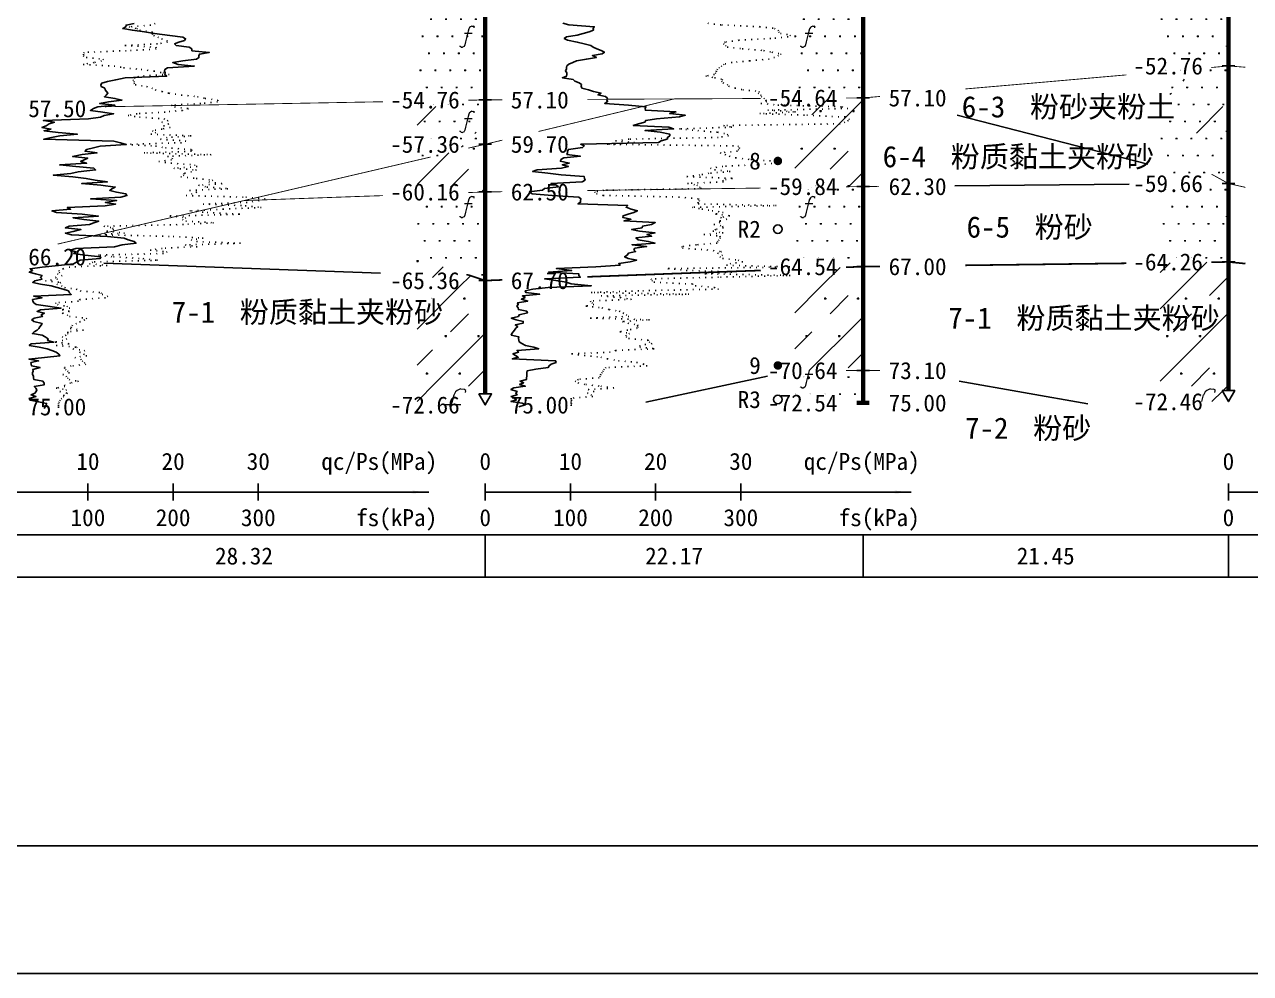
# Model space of a CAD drawing. Extents: x -37 to 3540, y -1485 to 297.
# Drawn here: x 889.5 to 1033.4, y -594 to -482.6 of the extents above; entities that cross this region are included whole.
import ezdxf
from ezdxf.enums import TextEntityAlignment as Align

# ---------------------------------------------------------------- set-up
doc = ezdxf.new("R2010")
doc.units = 0
doc.linetypes.add('DOT', pattern=[6.35, 0, -6.35])
doc.layers.get('0').update_dxf_attribs({"linetype": 'CONTINUOUS'})
for name, color, linetype in [('CURVE', 200, 'CONTINUOUS'), ('FRAME', 7, 'CONTINUOUS'), ('HOLE', 41, 'CONTINUOUS'), ('RULER', 7, 'CONTINUOUS'), ('SAMPLE', 1, 'CONTINUOUS'), ('STRATUM', 241, 'CONTINUOUS')]:
    doc.layers.add(name, color=color, linetype=linetype)
doc.layers.add('HATCH', color=7, linetype='CONTINUOUS', lineweight=13)
doc.styles.add('ST', font='')
doc.styles.get('ST').set_extended_font_data('SimSun')
pattern_1 = [(82.875, (850.5993, -595.206), (0.000369, 10.0001764), [0.0893, -80.5337]), (143.13, (850.7003, -595.2818), (-29.999964, 20.000054), [0.12627, -49.87373]), (172.875, (850.8775, -595.304), (-70.000246, 9.99966), [0.17857, -80.44443]), (206.565, (851.056, -595.2147), (-9.999705, -9.99969), [0.19954, -22.16046]), (243.435, (851.145, -595.0363), (9e-06, -9.9997), [0.19954, -22.16146]), (255.964, (851.2345, -594.679), (-0.0002, -9.9995), [0.36813, -40.86287]), (255.964, (851.5445, -593.439), (-0.0002, -9.9995), [1.27838, -39.95262]), (255.964, (851.613, -593.165), (-0.0002, -9.9995), [0.28235, -40.94865]), (216.87, (851.8032, -592.9108), (-9.999982, -10.000018), [0.12627, -49.87373]), (243.435, (851.702, -592.9865), (9e-06, -9.9997), [0.19954, -22.16146]), (206.565, (851.9817, -592.8215), (-9.999705, -9.99969), [0.19954, -22.16046]), (172.875, (852.1589, -592.8437), (-70.000246, 9.99966), [0.17857, -80.44443]), (143.13, (852.26, -592.9194), (-29.999964, 20.000054), [0.12627, -49.87373]), (82.875, (852.2488, -593.008), (0.000369, 10.0001764), [0.0893, -80.5337]), (0, (851.104, -593.66), (0, 10), [0.89286, -9.10714]), (0, (851.4589, -594), (1, 2), [0, -1.75]), (0, (851.4339, -593.975), (1, 2), [0, -1.75]), (0, (851.4339, -594), (1, 2), [0, -1.75]), (0, (851.4089, -594), (1, 2), [0, -1.75]), (0, (851.4339, -594.025), (1, 2), [0, -1.75])]
pattern_2 = [(45, (851.434, -594), (-2e-06, 15.39996), [4.3383, -17.4406]), (45, (857.622, -587.777), (-2e-06, 15.39996), [4.3861, -17.3928]), (45, (862.582, -582.819), (-2e-06, 15.39996), [3.9899, -17.7889]), (26.565, (851.434, -586.3), (15.4, 15.4), [0.2123, -34.2231]), (36.8699, (852.974, -584.76), (15.4, 15.4), [0.43504, -76.56496]), (315, (859.134, -578.653), (15.39996, 3e-06), [0.0727, -21.7062]), (26.565, (859.134, -594), (15.4, 15.4), [0.3184, -34.117]), (26.565, (860.674, -592.46), (15.4, 15.4), [0.2316, -34.2038]), (90, (861.444, -591.69), (-15.4, -1e-06), [0.0633, -15.3367]), (26.565, (862.214, -590.92), (15.4, 15.4), [0.2002, -68.6707]), (36.8699, (863.754, -589.38), (15.4, 15.4), [0.2435, -76.7565]), (45, (865.294, -587.84), (-5e-07, 15.39996), [0.24, -21.5388]), (315, (866.645, -586.195), (15.39996, 3e-06), [0.0727, -21.7062]), (36.8699, (854.514, -583.22), (15.4, 15.4), [0.2249, -76.7751]), (53.1301, (856.054, -581.68), (30.8, 46.2), [0.29564, -76.70436]), (53.1301, (857.594, -580.14), (30.8, 46.2), [0.2777, -76.7223])]
pattern_3 = [(45, (851.434, -594), (-4.24264, 4.24264), [10, 0]), (45, (852.495, -597.182), (-2.12132, 6.36396), [3, -3])]
pattern_4 = [(82.875, (849.5977, -596.6533), (0.000812, 22.000388), [0.1964, -177.1742]), (143.13, (849.82, -596.82), (-65.99992, 44.00012), [0.2778, -109.7222]), (172.875, (850.2098, -596.8687), (-154.00054, 21.999253), [0.3929, -176.9777]), (206.565, (850.602, -596.672), (-21.99935, -21.9993), [0.439, -48.753]), (243.435, (850.799, -596.28), (2e-05, -21.99933), [0.439, -48.7552]), (255.964, (850.995, -595.494), (-0.00044, -21.9989), [0.8099, -89.8983]), (255.964, (851.677, -592.7656), (-0.00044, -21.9989), [2.8124, -87.8958]), (255.964, (851.828, -592.163), (-0.00044, -21.9989), [0.6212, -90.087]), (216.87, (852.2465, -591.6037), (-21.99996, -22.00004), [0.2778, -109.7222]), (243.435, (852.024, -591.77), (2e-05, -21.99933), [0.439, -48.7552]), (206.565, (852.639, -591.407), (-21.99935, -21.9993), [0.439, -48.753]), (172.875, (853.029, -591.456), (-154.00054, 21.999253), [0.3929, -176.9777]), (143.13, (853.251, -591.6228), (-65.99992, 44.00012), [0.2778, -109.7222]), (82.875, (853.2268, -591.8177), (0.000812, 22.000388), [0.1964, -177.1742]), (0, (850.708, -593.252), (0, 22), [1.9643, -20.0357]), (0, (851.489, -594), (2.2, 4.4), [0, -3.85]), (0, (851.434, -593.945), (2.2, 4.4), [0, -3.85]), (0, (851.434, -594), (2.2, 4.4), [0, -3.85]), (0, (851.379, -594), (2.2, 4.4), [0, -3.85]), (0, (851.434, -594.055), (2.2, 4.4), [0, -3.85])]

# ---------------------------------------------------------------- blocks, each defined once
blk = doc.blocks.new('Arrow')
for points in [[(-3.984779, 0.348623), (0, 0), (-3.189535, 0)], [(-3.189535, 0), (0, 0), (-3.984779, -0.348623)]]:
    blk.add_solid(points)
blk = doc.blocks.new('SampleSoilUndisturbed')
at = {"const_width": 0.5}
blk.add_lwpolyline([(-0.25, 0, 1), (0.25, 0, 1)], format="xyb", close=True, dxfattribs=at)
blk = doc.blocks.new('SampleSoilDisturbed')
blk.add_circle((0, 0), 0.5)

msp = doc.modelspace()

# ---------------------------------------------------------------- hatches: boundary and pattern name
at = {"layer": 'HATCH'}
h = msp.add_hatch(dxfattribs=at)
h.set_pattern_fill('FS', color=142, style=0)
h.set_pattern_definition(pattern_1)
h.paths.add_polyline_path([(943.55, -465.88), (935.55, -465.8), (935.55, -491.62), (943.55, -491.48)])
h.paths.add_polyline_path([(931.48, -492.97), (941.04, -492.97), (941.04, -490.03), (931.48, -490.03)], flags=9)
h.paths.add_polyline_path([(931.48, -467.37), (941.04, -467.37), (941.04, -464.43), (931.48, -464.43)], flags=9)
h = msp.add_hatch(dxfattribs=at)
h.set_pattern_fill('FS', color=142, style=0)
h.set_pattern_definition(pattern_1)
h.paths.add_polyline_path([(987.9, -467.44), (979.9, -467.16), (979.9, -491.29), (987.9, -491.24)])
h.paths.add_polyline_path([(975.83, -492.73), (985.39, -492.73), (985.39, -489.8), (975.83, -489.8)], flags=9)
h.paths.add_polyline_path([(975.83, -468.93), (985.38, -468.93), (985.38, -466.03), (975.83, -466.03)], flags=9)
h = msp.add_hatch(dxfattribs=at)
h.set_pattern_fill('FS', color=142, style=0)
h.set_pattern_definition(pattern_1)
h.paths.add_polyline_path([(1030.79, -466.69), (1022.79, -466.83), (1022.79, -488.19), (1030.79, -487.49)])
h.paths.add_polyline_path([(1018.72, -488.98), (1028.28, -488.98), (1028.28, -486.05), (1018.72, -486.05)], flags=9)
h.paths.add_polyline_path([(1018.72, -468.18), (1028.28, -468.18), (1028.28, -465.25), (1018.72, -465.25)], flags=9)
h = msp.add_hatch(dxfattribs=at)
h.set_pattern_fill('FS', color=142, style=0)
h.set_pattern_definition(pattern_1)
h.paths.add_polyline_path([(1030.79, -487.49), (1022.79, -488.19), (1022.79, -496.85), (1030.79, -501.29)])
h.paths.add_polyline_path([(1018.72, -488.98), (1028.28, -488.98), (1028.28, -486.05), (1018.72, -486.05)], flags=9)
h = msp.add_hatch(dxfattribs=at)
h.set_pattern_fill('SZFT', color=142, scale=2.2, style=0)
h.set_pattern_definition(pattern_2)
h.paths.add_polyline_path([(1030.79, -487.49), (1022.79, -488.19), (1022.79, -496.85), (1030.79, -501.29)])
h.paths.add_polyline_path([(1018.72, -488.98), (1028.28, -488.98), (1028.28, -486.05), (1018.72, -486.05)], flags=9)
h = msp.add_hatch(dxfattribs=at)
h.set_pattern_fill('FS', color=142, style=0)
h.set_pattern_definition(pattern_1)
h.paths.add_polyline_path([(943.55, -491.48), (935.55, -491.62), (935.55, -498.55), (943.55, -496.68)])
h.paths.add_polyline_path([(931.48, -498.17), (941.04, -498.17), (941.04, -495.23), (931.48, -495.23)], flags=9)
h.paths.add_polyline_path([(931.48, -492.97), (941.04, -492.97), (941.04, -490.03), (931.48, -490.03)], flags=9)
h = msp.add_hatch(dxfattribs=at)
h.set_pattern_fill('SZFT', color=142, scale=2.2, style=0)
h.set_pattern_definition(pattern_2)
h.paths.add_polyline_path([(943.55, -491.48), (935.55, -491.62), (935.55, -498.55), (943.55, -496.68)])
h.paths.add_polyline_path([(931.48, -498.17), (941.04, -498.17), (941.04, -495.23), (931.48, -495.23)], flags=9)
h.paths.add_polyline_path([(931.48, -492.97), (941.04, -492.97), (941.04, -490.03), (931.48, -490.03)], flags=9)
h = msp.add_hatch(dxfattribs=at)
h.set_pattern_fill('FZNT', color=32, style=0)
h.set_pattern_definition(pattern_3)
h.paths.add_polyline_path([(987.9, -491.24), (979.9, -491.29), (979.9, -501.76), (987.9, -501.64)])
h.paths.add_polyline_path([(961.08, -500.6), (987.75, -500.6), (987.75, -495.66), (961.08, -495.66)], flags=9)
h.paths.add_polyline_path([(975.83, -503.13), (985.39, -503.13), (985.39, -500.2), (975.83, -500.2)], flags=9)
h.paths.add_polyline_path([(975.83, -492.73), (985.39, -492.73), (985.39, -489.8), (975.83, -489.8)], flags=9)
h = msp.add_hatch(dxfattribs=at)
h.set_pattern_fill('FS', color=32, scale=2.2, style=0)
h.set_pattern_definition(pattern_4)
h.paths.add_polyline_path([(987.9, -491.24), (979.9, -491.29), (979.9, -501.76), (987.9, -501.64)])
h.paths.add_polyline_path([(961.08, -500.6), (987.75, -500.6), (987.75, -495.66), (961.08, -495.66)], flags=9)
h.paths.add_polyline_path([(975.83, -503.13), (985.39, -503.13), (985.39, -500.2), (975.83, -500.2)], flags=9)
h.paths.add_polyline_path([(975.83, -492.73), (985.39, -492.73), (985.39, -489.8), (975.83, -489.8)], flags=9)
h = msp.add_hatch(dxfattribs=at)
h.set_pattern_fill('FZNT', color=32, style=0)
h.set_pattern_definition(pattern_3)
h.paths.add_polyline_path([(943.55, -496.68), (935.55, -498.55), (935.55, -502.56), (943.55, -502.28)])
h.paths.add_polyline_path([(931.48, -503.77), (941.04, -503.77), (941.04, -500.83), (931.48, -500.83)], flags=9)
h.paths.add_polyline_path([(931.48, -498.17), (941.04, -498.17), (941.04, -495.23), (931.48, -495.23)], flags=9)
h = msp.add_hatch(dxfattribs=at)
h.set_pattern_fill('FS', color=32, scale=2.2, style=0)
h.set_pattern_definition(pattern_4)
h.paths.add_polyline_path([(943.55, -496.68), (935.55, -498.55), (935.55, -502.56), (943.55, -502.28)])
h.paths.add_polyline_path([(931.48, -503.77), (941.04, -503.77), (941.04, -500.83), (931.48, -500.83)], flags=9)
h.paths.add_polyline_path([(931.48, -498.17), (941.04, -498.17), (941.04, -495.23), (931.48, -495.23)], flags=9)
h = msp.add_hatch(dxfattribs=at)
h.set_pattern_fill('FS', color=142, style=0)
h.set_pattern_definition(pattern_1)
h.paths.add_polyline_path([(1030.79, -501.29), (1022.79, -496.85), (1022.79, -510.6), (1030.79, -510.49)])
h.paths.add_polyline_path([(1018.72, -511.98), (1028.28, -511.98), (1028.28, -509.05), (1018.72, -509.05)], flags=9)
h.paths.add_polyline_path([(1018.72, -502.78), (1028.28, -502.78), (1028.28, -499.85), (1018.72, -499.85)], flags=9)
h = msp.add_hatch(dxfattribs=at)
h.set_pattern_fill('FS', color=142, style=0)
h.set_pattern_definition(pattern_1)
h.paths.add_polyline_path([(987.9, -501.64), (979.9, -501.76), (979.9, -511.34), (987.9, -511.04)])
h.paths.add_polyline_path([(975.83, -512.53), (985.39, -512.53), (985.39, -509.6), (975.83, -509.6)], flags=9)
h.paths.add_polyline_path([(975.83, -503.13), (985.39, -503.13), (985.39, -500.2), (975.83, -500.2)], flags=9)
h = msp.add_hatch(dxfattribs=at)
h.set_pattern_fill('FS', color=142, style=0)
h.set_pattern_definition(pattern_1)
h.paths.add_polyline_path([(943.55, -502.28), (935.55, -502.56), (935.55, -510.03), (943.55, -512.68)])
h.paths.add_polyline_path([(931.48, -503.77), (941.04, -503.77), (941.04, -500.83), (931.48, -500.83)], flags=9)
h = msp.add_hatch(dxfattribs=at)
h.set_pattern_fill('FZNT', color=32, style=0)
h.set_pattern_definition(pattern_3)
h.paths.add_polyline_path([(1030.79, -510.49), (1022.79, -510.6), (1022.79, -526.89), (1030.79, -526.89), (1030.04, -525.59), (1030.79, -525.59)])
h.paths.add_polyline_path([(1005.08, -519.52), (1031.76, -519.52), (1031.76, -514.57), (1005.08, -514.57)], flags=9)
h.paths.add_polyline_path([(1018.72, -528.38), (1028.28, -528.38), (1028.28, -525.45), (1018.72, -525.45)], flags=9)
h.paths.add_polyline_path([(1018.72, -511.98), (1028.28, -511.98), (1028.28, -509.05), (1018.72, -509.05)], flags=9)
h = msp.add_hatch(dxfattribs=at)
h.set_pattern_fill('FS', color=32, scale=2.2, style=0)
h.set_pattern_definition(pattern_4)
h.paths.add_polyline_path([(1030.79, -510.49), (1022.79, -510.6), (1022.79, -526.89), (1030.79, -526.89), (1030.04, -525.59), (1030.79, -525.59)])
h.paths.add_polyline_path([(1005.08, -519.52), (1031.76, -519.52), (1031.76, -514.57), (1005.08, -514.57)], flags=9)
h.paths.add_polyline_path([(1018.72, -528.38), (1028.28, -528.38), (1028.28, -525.45), (1018.72, -525.45)], flags=9)
h.paths.add_polyline_path([(1018.72, -511.98), (1028.28, -511.98), (1028.28, -509.05), (1018.72, -509.05)], flags=9)
h = msp.add_hatch(dxfattribs=at)
h.set_pattern_fill('FZNT', color=32, style=0)
h.set_pattern_definition(pattern_3)
h.paths.add_polyline_path([(943.55, -512.68), (935.55, -510.03), (935.55, -527.28), (943.55, -527.28), (942.8, -525.98), (943.55, -525.98)])
h.paths.add_polyline_path([(913.91, -518.82), (940.59, -518.82), (940.59, -513.88), (913.91, -513.88)], flags=9)
h.paths.add_polyline_path([(931.48, -528.77), (941.04, -528.77), (941.04, -525.83), (931.48, -525.83)], flags=9)
h.paths.add_polyline_path([(931.48, -514.17), (941.04, -514.17), (941.04, -511.23), (931.48, -511.23)], flags=9)
h = msp.add_hatch(dxfattribs=at)
h.set_pattern_fill('FS', color=32, scale=2.2, style=0)
h.set_pattern_definition(pattern_4)
h.paths.add_polyline_path([(943.55, -512.68), (935.55, -510.03), (935.55, -527.28), (943.55, -527.28), (942.8, -525.98), (943.55, -525.98)])
h.paths.add_polyline_path([(913.91, -518.82), (940.59, -518.82), (940.59, -513.88), (913.91, -513.88)], flags=9)
h.paths.add_polyline_path([(931.48, -528.77), (941.04, -528.77), (941.04, -525.83), (931.48, -525.83)], flags=9)
h.paths.add_polyline_path([(931.48, -514.17), (941.04, -514.17), (941.04, -511.23), (931.48, -511.23)], flags=9)
h = msp.add_hatch(dxfattribs=at)
h.set_pattern_fill('FZNT', color=32, style=0)
h.set_pattern_definition(pattern_3)
h.paths.add_polyline_path([(987.9, -511.04), (979.9, -511.34), (979.9, -523.24), (987.9, -523.24)])
h.paths.add_polyline_path([(975.83, -524.73), (985.39, -524.73), (985.39, -521.8), (975.83, -521.8)], flags=9)
h.paths.add_polyline_path([(975.83, -512.53), (985.39, -512.53), (985.39, -509.6), (975.83, -509.6)], flags=9)
h = msp.add_hatch(dxfattribs=at)
h.set_pattern_fill('FS', color=32, scale=2.2, style=0)
h.set_pattern_definition(pattern_4)
h.paths.add_polyline_path([(987.9, -511.04), (979.9, -511.34), (979.9, -523.24), (987.9, -523.24)])
h.paths.add_polyline_path([(975.83, -524.73), (985.39, -524.73), (985.39, -521.8), (975.83, -521.8)], flags=9)
h.paths.add_polyline_path([(975.83, -512.53), (985.39, -512.53), (985.39, -509.6), (975.83, -509.6)], flags=9)
h = msp.add_hatch(dxfattribs=at)
h.set_pattern_fill('FS', color=142, style=0)
h.set_pattern_definition(pattern_1)
h.paths.add_polyline_path([(987.9, -523.24), (979.9, -523.24), (979.9, -527.04), (987.9, -527.04)])
h.paths.add_polyline_path([(975.83, -528.53), (985.38, -528.53), (985.38, -525.63), (975.83, -525.63)], flags=9)
h.paths.add_polyline_path([(975.83, -524.73), (985.39, -524.73), (985.39, -521.8), (975.83, -521.8)], flags=9)

# ---------------------------------------------------------------- linework, layer by layer
at = {"layer": 'CURVE', "color": 30, "linetype": 'Continuous'}
for points in [[(902.35, -482.5), (901.39, -482.7), (901.35, -482.9), (901, -483.1), (902.13, -483.3), (903.54, -483.5), (904.74, -483.7), (906.54, -483.9), (908.05, -484.1), (908.38, -484.3), (908.24, -484.5), (907.59, -484.7), (907.09, -484.9), (907.28, -485.1), (908.8, -485.3), (909.12, -485.5), (909.12, -485.7), (911.15, -485.9), (910, -486.1), (909.93, -486.3), (909.93, -486.5), (909.65, -486.7), (908.04, -486.9), (906.86, -487.1), (907.49, -487.3), (909.39, -487.5), (906.25, -487.7), (905.94, -487.9), (905.88, -488.1), (905.96, -488.3), (905.95, -488.5), (906.16, -488.7), (901.28, -488.9), (900.17, -489.1), (899.21, -489.3), (898.53, -489.5), (898.43, -489.7), (898.46, -489.9), (898.89, -490.1), (898.95, -490.3), (899.1, -490.5), (899.25, -490.7), (899.05, -490.9), (898.84, -491.1), (900.08, -491.3), (900.9, -491.5), (899.33, -491.7), (898.27, -491.9), (900.07, -492.1), (898.07, -492.3), (897.57, -492.5), (897.21, -492.7), (898.67, -492.9), (899.92, -493.1), (898.82, -493.3), (898.38, -493.5), (896.99, -493.7), (891.68, -493.9), (892.98, -494.1), (892.38, -494.3), (892.01, -494.5), (891.51, -494.7), (892.56, -494.9), (891.77, -495.1), (893.43, -495.3), (895.68, -495.5), (893.61, -495.7), (892.63, -495.9), (891.72, -496.1), (899.94, -496.3), (900.75, -496.5), (901.4, -496.7), (898.36, -496.9), (897.55, -497.1), (896.74, -497.3), (896.57, -497.5), (897.98, -497.7), (896.22, -497.9), (895.1, -498.1), (896.89, -498.3), (896.46, -498.5), (896.05, -498.7), (896.76, -498.9), (893.61, -499.1), (895.49, -499.3), (897.59, -499.5), (897.81, -499.7), (895.78, -499.9), (894.91, -500.1), (892.84, -500.3), (895.15, -500.5), (896.7, -500.7), (897.78, -500.9), (899.2, -501.1), (896.18, -501.3), (898.41, -501.5), (900.12, -501.7), (899.73, -501.9), (899.47, -502.1), (900.25, -502.3), (901.37, -502.5), (901.49, -502.7), (900.79, -502.9), (897.22, -503.1), (900.27, -503.3), (898.97, -503.5), (900.16, -503.7), (898.93, -503.9), (894.49, -504.1), (894.88, -504.3), (892.69, -504.5), (893.22, -504.7), (896.25, -504.9), (898.14, -505.1), (895.17, -505.3), (896.43, -505.5), (898.19, -505.7), (897.62, -505.9), (897.08, -506.1), (894.71, -506.3), (894.27, -506.5), (896.09, -506.7), (895.17, -506.9), (894.27, -507.1), (895, -507.3), (899.2, -507.5), (901.15, -507.7), (901.64, -507.9), (902.32, -508.1), (902.56, -508.3), (900.93, -508.5), (900.03, -508.7), (895.51, -508.9), (894.82, -509.1), (895.52, -509.3), (895.22, -509.5), (896.55, -509.7), (898.41, -509.9), (898.34, -510.1), (896, -510.3), (895.55, -510.5), (895.23, -510.7), (893.46, -510.9), (891.55, -511.1), (890.12, -511.3), (890.41, -511.5), (890.03, -511.7), (890.75, -511.9), (891.53, -512.1), (891.33, -512.3), (891.52, -512.5), (890.67, -512.7), (890.43, -512.9), (891.35, -513.1), (892.58, -513.3), (893.3, -513.5), (894.01, -513.7), (894.63, -513.9), (894.74, -514.1), (894.96, -514.3), (890.53, -514.5), (891.53, -514.7), (890.41, -514.9), (890.43, -515.1), (890.58, -515.3), (890.84, -515.5), (892.2, -515.7), (893.76, -515.9), (891.35, -516.1), (890.95, -516.3), (891.8, -516.5), (891.42, -516.7), (891.56, -516.9), (890.6, -517.1), (890.32, -517.3), (890.56, -517.5), (891.52, -517.7), (891.41, -517.9), (891.26, -518.1), (891.14, -518.3), (890.95, -518.5), (890.61, -518.7), (890.39, -518.9), (891.55, -519.1), (891.89, -519.3), (892.24, -519.5), (892.18, -519.7), (892.92, -519.9), (890.23, -520.1), (890.02, -520.3), (891.18, -520.5), (892.14, -520.7), (892.66, -520.9), (893.17, -521.1), (893.48, -521.3), (893.63, -521.5), (891.8, -521.7), (889.98, -521.9), (891.11, -522.1), (890.21, -522.3), (890.25, -522.5), (890.3, -522.7), (891.29, -522.9), (890.45, -523.1), (890.48, -523.3), (890.42, -523.5), (890.42, -523.7), (890.51, -523.9), (890.54, -524.1), (890.58, -524.3), (891.62, -524.5), (891.77, -524.7), (891.79, -524.9), (890.61, -525.1), (890.78, -525.3), (890.9, -525.5), (890.82, -525.7), (890.68, -525.9), (890.24, -526.1), (890.8, -526.3), (890.03, -526.5), (890.13, -526.7), (891.11, -526.9), (892.05, -527.1), (892.01, -527.3), (891.9, -527.5), (891.78, -527.7)], [(952.66, -482.48), (953.38, -482.68), (956.35, -482.88), (956.21, -483.08), (956.24, -483.28), (955.76, -483.48), (955.03, -483.68), (954.34, -483.88), (953.1, -484.08), (952.82, -484.28), (953.21, -484.48), (954.35, -484.68), (955.15, -484.88), (955.93, -485.08), (956.22, -485.28), (956.64, -485.48), (957.15, -485.68), (957.53, -485.88), (957.26, -486.08), (956.13, -486.28), (956.61, -486.48), (955.43, -486.68), (954.28, -486.88), (953.84, -487.08), (953.38, -487.28), (953.14, -487.48), (953.1, -487.68), (953.09, -487.88), (952.97, -488.08), (953.11, -488.28), (953.14, -488.48), (953.09, -488.68), (952.6, -488.88), (953.86, -489.08), (954.05, -489.28), (954.57, -489.48), (954.84, -489.68), (954.8, -489.88), (954.89, -490.08), (955.69, -490.28), (956.26, -490.48), (957.15, -490.68), (956.78, -490.88), (957.66, -491.08), (957.89, -491.28), (957.83, -491.48), (957.92, -491.68), (957.57, -491.88), (960.36, -492.08), (962.42, -492.28), (962.32, -492.48), (962.36, -492.68), (965.93, -492.88), (965.21, -493.08), (967.02, -493.28), (966.34, -493.48), (963.64, -493.68), (962.39, -493.88), (962.28, -494.08), (961.54, -494.28), (960.93, -494.48), (965.1, -494.68), (965.66, -494.88), (962.32, -495.08), (964.09, -495.28), (965.2, -495.48), (965.2, -495.68), (964.93, -495.88), (964.9, -496.08), (964.19, -496.28), (963.87, -496.48), (954.76, -496.68), (955.18, -496.88), (954.98, -497.08), (953.31, -497.28), (953.22, -497.48), (953.2, -497.68), (953.14, -497.88), (954.72, -498.08), (952.78, -498.28), (952.43, -498.48), (952.37, -498.68), (953.41, -498.88), (952.59, -499.08), (953.32, -499.28), (952.51, -499.48), (949.65, -499.68), (949.11, -499.88), (950.89, -500.08), (952.48, -500.28), (955.18, -500.48), (955.2, -500.68), (955.27, -500.88), (954.94, -501.08), (951.27, -501.28), (951.91, -501.48), (952.13, -501.68), (950.52, -501.88), (950.28, -502.08), (948.72, -502.28), (949.05, -502.48), (951.39, -502.68), (954.53, -502.88), (954.78, -503.08), (954.75, -503.28), (954.75, -503.48), (954.42, -503.68), (960.27, -503.88), (960.08, -504.08), (960.66, -504.28), (961.42, -504.48), (960.98, -504.68), (960.32, -504.88), (959.73, -505.08), (959.71, -505.28), (960.65, -505.48), (959.82, -505.68), (963.51, -505.88), (963.07, -506.08), (962.02, -506.28), (961.96, -506.48), (960.72, -506.68), (961.64, -506.88), (963.49, -507.08), (962.52, -507.28), (963.08, -507.48), (961.23, -507.68), (961.52, -507.88), (962.69, -508.08), (963.49, -508.28), (960.79, -508.48), (962.49, -508.68), (961.11, -508.88), (960.98, -509.08), (961.2, -509.28), (960.35, -509.48), (960.21, -509.68), (959.9, -509.88), (960.31, -510.08), (961.34, -510.28), (960.55, -510.48), (959.23, -510.68), (959.38, -510.88), (956.54, -511.08), (951.91, -511.28), (953.7, -511.48), (950.98, -511.68), (954.53, -511.88), (954.53, -512.08), (954.7, -512.28), (950.52, -512.48), (951.84, -512.68), (953.06, -512.88), (953.63, -513.08), (955.99, -513.28), (950.95, -513.48), (949.15, -513.68), (948.24, -513.88), (948.32, -514.08), (949.95, -514.28), (947.92, -514.48), (948.22, -514.68), (947.8, -514.88), (948.54, -515.08), (947.34, -515.28), (947.43, -515.48), (947.26, -515.68), (947.42, -515.88), (947.45, -516.08), (948.43, -516.28), (948.5, -516.48), (947.53, -516.68), (947.45, -516.88), (946.6, -517.08), (947.18, -517.28), (948.01, -517.48), (948, -517.68), (947.08, -517.88), (947.37, -518.08), (947.13, -518.28), (946.98, -518.48), (946.82, -518.68), (946.67, -518.88), (946.6, -519.08), (947.49, -519.28), (947.45, -519.48), (947.48, -519.68), (947.54, -519.88), (947.84, -520.08), (948.29, -520.28), (949.27, -520.48), (949.84, -520.68), (947.28, -520.88), (947.47, -521.08), (946.8, -521.28), (947.12, -521.48), (947.42, -521.68), (946.72, -521.88), (951.81, -522.08), (951.86, -522.28), (951.28, -522.48), (951.05, -522.68), (950.95, -522.88), (949.48, -523.08), (948.46, -523.28), (948.45, -523.48), (948.45, -523.68), (948.42, -523.88), (948.41, -524.08), (948.4, -524.28), (947.64, -524.48), (948.05, -524.68), (947.59, -524.88), (948.24, -525.08), (946.89, -525.28), (946.56, -525.48), (947.29, -525.68), (947.14, -525.88), (947.29, -526.08), (946.59, -526.28), (946.93, -526.48), (947.21, -526.68), (946.56, -526.88), (947.88, -527.08), (948.23, -527.28), (947.48, -527.48)]]:
    msp.add_lwpolyline(points, dxfattribs=at)
at = {"layer": 'CURVE', "color": 100, "linetype": 'DOT', "ltscale": 0.1}
for points in [[(904.8, -482.5), (904.29, -482.7), (901.75, -482.9), (902.66, -483.1), (902.97, -483.3), (904.47, -483.5), (904.47, -483.7), (904.62, -483.9), (905.12, -484.1), (905.55, -484.3), (906.17, -484.5), (906.26, -484.7), (905.06, -484.9), (901.26, -485.1), (904.89, -485.3), (904.93, -485.5), (901.41, -485.7), (896.47, -485.9), (896.38, -486.1), (896.37, -486.3), (896.72, -486.5), (898.72, -486.7), (898.51, -486.9), (897.62, -487.1), (896.36, -487.3), (899.98, -487.5), (901.09, -487.7), (903.15, -487.9), (904.67, -488.1), (905.7, -488.3), (906.45, -488.5), (902.84, -488.7), (902.47, -488.9), (902.18, -489.1), (902.34, -489.3), (902.34, -489.5), (902.47, -489.7), (903.8, -489.9), (904.41, -490.1), (904.82, -490.3), (905.59, -490.5), (906.41, -490.7), (907.87, -490.9), (909.77, -491.1), (910.67, -491.3), (912.16, -491.5), (912.13, -491.7), (910.16, -491.9), (906.68, -492.1), (907.08, -492.3), (908.72, -492.5), (908, -492.7), (905.97, -492.9), (902.69, -493.1), (901.62, -493.3), (902.96, -493.5), (905.84, -493.7), (906.32, -493.9), (905.57, -494.1), (906.42, -494.3), (905.8, -494.5), (906.57, -494.7), (905.61, -494.9), (904.48, -495.1), (904.88, -495.3), (904.3, -495.5), (909.02, -495.7), (906.23, -495.9), (905.42, -496.1), (908.4, -496.3), (907.88, -496.5), (901.35, -496.7), (904.86, -496.9), (906, -497.1), (909.1, -497.3), (909.05, -497.5), (903.51, -497.7), (911.36, -497.9), (906.27, -498.1), (906.85, -498.3), (906.73, -498.5), (905.23, -498.7), (906.66, -498.9), (909.42, -499.1), (909.73, -499.3), (906.98, -499.5), (909.64, -499.7), (909.08, -499.9), (908.19, -500.1), (908.16, -500.3), (907.81, -500.5), (909.63, -500.7), (911.57, -500.9), (911.09, -501.1), (912.65, -501.3), (909.9, -501.5), (910.88, -501.7), (913.35, -501.9), (908.85, -502.1), (909.68, -502.3), (909.16, -502.5), (908.43, -502.7), (915.44, -502.9), (917.73, -503.1), (917, -503.3), (915.6, -503.5), (910.42, -503.7), (915.38, -503.9), (917.26, -504.1), (912.82, -504.3), (908.86, -504.5), (910.89, -504.7), (914.75, -504.9), (906.54, -505.1), (908.42, -505.3), (908, -505.5), (908.4, -505.7), (911.67, -505.9), (908.11, -506.1), (898.79, -506.3), (899.79, -506.5), (899.95, -506.7), (899.1, -506.9), (901.21, -507.1), (898.28, -507.3), (906.91, -507.5), (910.43, -507.7), (909.02, -507.9), (909.66, -508.1), (914.81, -508.3), (908.34, -508.5), (909.73, -508.7), (905.63, -508.9), (904.22, -509.1), (906.21, -509.3), (905.78, -509.5), (898.17, -509.7), (899.91, -509.9), (903.36, -510.1), (905.09, -510.3), (897.49, -510.5), (897.09, -510.7), (899.15, -510.9), (894.79, -511.1), (894, -511.3), (893.5, -511.5), (893.62, -511.7), (893.32, -511.9), (893.89, -512.1), (893.11, -512.3), (893.35, -512.5), (891.92, -512.7), (893.72, -512.9), (893.25, -513.1), (893.82, -513.3), (894.16, -513.5), (895.54, -513.7), (896.01, -513.9), (898.48, -514.1), (898.57, -514.3), (899.23, -514.5), (898.97, -514.7), (895.98, -514.9), (895.79, -515.1), (893.09, -515.3), (893.32, -515.5), (894.44, -515.7), (894.79, -515.9), (893.88, -516.1), (894.76, -516.3), (893.9, -516.5), (894.46, -516.7), (894.74, -516.9), (896.79, -517.1), (896.54, -517.3), (896.02, -517.5), (895.58, -517.7), (895.1, -517.9), (894.99, -518.1), (894.83, -518.3), (896.41, -518.5), (894.55, -518.7), (894.59, -518.9), (894.35, -519.1), (893.88, -519.3), (894.44, -519.5), (893.98, -519.7), (893.08, -519.9), (894.7, -520.1), (893.19, -520.3), (895.66, -520.5), (895.15, -520.7), (896.56, -520.9), (895.93, -521.1), (896.41, -521.3), (896.78, -521.5), (895.36, -521.7), (896.07, -521.9), (896.24, -522.1), (896.47, -522.3), (896.68, -522.5), (894.96, -522.7), (894.15, -522.9), (894.27, -523.1), (894.5, -523.3), (894.74, -523.5), (893.96, -523.7), (894.34, -523.9), (894.53, -524.1), (894.7, -524.3), (895.79, -524.5), (894.87, -524.7), (894.16, -524.9), (894.21, -525.1), (893.2, -525.3), (894.4, -525.5), (893.61, -525.7), (894.51, -525.9), (894.1, -526.1), (894.07, -526.3), (893.83, -526.5), (893.66, -526.7), (893.54, -526.9), (893.47, -527.1), (893.47, -527.3), (893.47, -527.5), (893.47, -527.7)], [(969.66, -482.48), (971.29, -482.68), (975.77, -482.88), (977.49, -483.08), (977.95, -483.28), (978, -483.48), (978.19, -483.68), (979.4, -483.88), (979.11, -484.08), (977.07, -484.28), (973.34, -484.48), (971.72, -484.68), (971.53, -484.88), (971.75, -485.08), (971.96, -485.28), (973.71, -485.48), (976.23, -485.68), (977.21, -485.88), (978.28, -486.08), (977.99, -486.28), (977.51, -486.48), (976.89, -486.68), (974.59, -486.88), (972.53, -487.08), (971.6, -487.28), (971.33, -487.48), (971.04, -487.68), (970.83, -487.88), (970.7, -488.08), (970.6, -488.28), (970.46, -488.48), (969.43, -488.68), (970.48, -488.88), (971.44, -489.08), (971.29, -489.28), (971.45, -489.48), (971.95, -489.68), (972.12, -489.88), (972.86, -490.08), (973.77, -490.28), (975.75, -490.48), (975.58, -490.68), (975.89, -490.88), (975.95, -491.08), (976.26, -491.28), (976.48, -491.48), (976.6, -491.68), (975.92, -491.88), (977.91, -492.08), (985.43, -492.28), (986.13, -492.48), (976.71, -492.68), (979.97, -492.88), (975.77, -493.08), (981.29, -493.28), (985.81, -493.48), (986.3, -493.68), (986.18, -493.88), (985.76, -494.08), (985.22, -494.28), (971.52, -494.48), (972.51, -494.68), (966.36, -494.88), (968.49, -495.08), (970.82, -495.28), (971.95, -495.48), (972.11, -495.68), (970.91, -495.88), (960.41, -496.08), (958.83, -496.28), (961.08, -496.48), (957.88, -496.68), (973.21, -496.88), (973.38, -497.08), (973.3, -497.28), (973.16, -497.48), (971.14, -497.68), (971.68, -497.88), (972.19, -498.08), (972.96, -498.28), (974.73, -498.48), (977.57, -498.68), (977.93, -498.88), (975.54, -499.08), (971.45, -499.28), (969.99, -499.48), (970.47, -499.68), (972.29, -499.88), (969.8, -500.08), (968.75, -500.28), (967.23, -500.48), (972.57, -500.68), (971.44, -500.88), (971.5, -501.08), (967.31, -501.28), (968.37, -501.48), (968.7, -501.68), (968.92, -501.88), (957.47, -502.08), (956.4, -502.28), (956.61, -502.48), (957.4, -502.68), (966.26, -502.88), (968.57, -503.08), (968.72, -503.28), (968.51, -503.48), (968.55, -503.68), (977.71, -503.88), (967.86, -504.08), (968.99, -504.28), (970.17, -504.48), (971.48, -504.68), (970.59, -504.88), (972.28, -505.08), (971.18, -505.28), (971.91, -505.48), (971.07, -505.68), (971.09, -505.88), (970.4, -506.08), (971.4, -506.28), (971.5, -506.48), (970.6, -506.68), (970.27, -506.88), (971.47, -507.08), (969.21, -507.28), (971.08, -507.48), (971.16, -507.68), (970.98, -507.88), (970.87, -508.08), (970.77, -508.28), (968.33, -508.48), (966.61, -508.68), (966.69, -508.88), (969.58, -509.08), (971.28, -509.28), (970.82, -509.48), (971.41, -509.68), (971.1, -509.88), (971.41, -510.08), (973.24, -510.28), (973.77, -510.48), (972.38, -510.68), (971.87, -510.88), (979.86, -511.08), (965, -511.28), (967.14, -511.48), (972.51, -511.68), (969.34, -511.88), (979.33, -512.08), (970.95, -512.28), (963.02, -512.48), (963.11, -512.68), (963.34, -512.88), (967.88, -513.08), (968.2, -513.28), (970.43, -513.48), (970.95, -513.68), (961.56, -513.88), (956, -514.08), (967.46, -514.28), (957.15, -514.48), (959.42, -514.68), (960.72, -514.88), (955.89, -515.08), (956.05, -515.28), (956.3, -515.48), (955.37, -515.68), (957.25, -515.88), (958.11, -516.08), (959.29, -516.28), (959.72, -516.48), (960.1, -516.68), (960.42, -516.88), (955.85, -517.08), (962.83, -517.28), (959.66, -517.48), (960.29, -517.68), (961.44, -517.88), (961.45, -518.08), (961.39, -518.28), (960.27, -518.48), (959.36, -518.68), (960.48, -518.88), (960.07, -519.08), (960.09, -519.28), (960.38, -519.48), (962.66, -519.68), (962.78, -519.88), (963.13, -520.08), (961.71, -520.28), (961.69, -520.48), (963.38, -520.68), (958.87, -520.88), (958.23, -521.08), (953.69, -521.28), (955.18, -521.48), (957.11, -521.68), (957.9, -521.88), (959.19, -522.08), (961.32, -522.28), (962.12, -522.48), (962.55, -522.68), (957.72, -522.88), (957.51, -523.08), (957.39, -523.28), (957.29, -523.48), (957.13, -523.68), (957.03, -523.88), (956.94, -524.08), (954.48, -524.28), (954.1, -524.48), (954.43, -524.68), (955.35, -524.88), (957.11, -525.08), (958.66, -525.28), (955.65, -525.48), (956.32, -525.68), (955.55, -525.88), (955.94, -526.08), (956.17, -526.28), (953.64, -526.48), (953.67, -526.68), (953.65, -526.88), (953.66, -527.08), (953.63, -527.28), (953.63, -527.48)]]:
    msp.add_lwpolyline(points, dxfattribs=at)
at = {"layer": 'FRAME', "linetype": 'Continuous'}
msp.add_line((698.45, -579), (1251.43, -579), dxfattribs=at)
at = {"layer": 'FRAME', "color": 245, "linetype": 'Continuous'}
for p, q in [((678.45, -594), (1463.01, -594)), ((1414.49, -594), (701.72, -594))]:
    msp.add_line(p, q, dxfattribs=at)
at = {"layer": 'HOLE', "linetype": 'Continuous', "const_width": 0.5}
for points in [[(943.55, -377.28), (943.55, -525.98)], [(987.9, -377.04), (987.9, -527.04)], [(1030.79, -376.89), (1030.79, -525.59)], [(987.15, -527.04), (988.65, -527.04)]]:
    msp.add_lwpolyline(points, dxfattribs=at)
at = {"layer": 'HOLE', "linetype": 'Continuous'}
for points in [[(1030.04, -487.49), (1031.54, -487.49)], [(942.8, -491.48), (944.3, -491.48)], [(987.15, -491.24), (988.65, -491.24)], [(942.8, -496.68), (944.3, -496.68)], [(987.15, -501.64), (988.65, -501.64)], [(1030.04, -501.29), (1031.54, -501.29)], [(942.8, -502.28), (944.3, -502.28)], [(1030.04, -510.49), (1031.54, -510.49)], [(987.15, -511.04), (988.65, -511.04)], [(942.8, -512.68), (944.3, -512.68)], [(987.15, -523.24), (988.65, -523.24)]]:
    msp.add_lwpolyline(points, dxfattribs=at)
for points in [[(942.8, -525.98), (944.3, -525.98), (943.55, -527.28)], [(1030.04, -525.59), (1031.54, -525.59), (1030.79, -526.89)]]:
    msp.add_lwpolyline(points, close=True, dxfattribs=at)
at = {"layer": 'RULER', "linetype": 'Continuous'}
for points in [[(896.91, -537.5), (896.91, -536.5)], [(906.91, -537.5), (906.91, -536.5)], [(916.91, -537.5), (916.91, -536.5)], [(943.55, -537.5), (943.55, -536.5)], [(953.55, -537.5), (953.55, -536.5)], [(963.55, -537.5), (963.55, -536.5)], [(973.55, -537.5), (973.55, -536.5)], [(1030.79, -537.5), (1030.79, -536.5)], [(886.91, -537.5), (936.91, -537.5)], [(896.91, -537.5), (896.91, -538.5)], [(906.91, -537.5), (906.91, -538.5)], [(916.91, -537.5), (916.91, -538.5)], [(943.55, -537.5), (993.55, -537.5)], [(943.55, -537.5), (943.55, -538.5)], [(953.55, -537.5), (953.55, -538.5)], [(963.55, -537.5), (963.55, -538.5)], [(973.55, -537.5), (973.55, -538.5)], [(1030.79, -537.5), (1080.79, -537.5)], [(1030.79, -537.5), (1030.79, -538.5)], [(886.91, -542.5), (943.55, -542.5), (943.55, -547.5), (886.91, -547.5)], [(943.55, -542.5), (987.9, -542.5), (987.9, -547.5), (943.55, -547.5)], [(987.9, -542.5), (1030.79, -542.5), (1030.79, -547.5), (987.9, -547.5)], [(1030.79, -542.5), (1075.23, -542.5), (1075.23, -547.5), (1030.79, -547.5)]]:
    msp.add_lwpolyline(points, dxfattribs=at)
at = {"layer": 'STRATUM', "linetype": 'Continuous'}
for points, const_width in [([(1028.79, -487.67), (1030.79, -487.49), (1032.79, -487.64)], 0.1), ([(999.9, -490.19), (1009.34, -489.37), (1018.79, -488.54)], 0.1), ([(898.91, -492.28), (915.23, -491.99), (931.55, -491.69)], 0.1), ([(941.55, -491.51), (943.55, -491.48), (945.55, -491.47)], 0.1), ([(949.81, -495.18), (954.64, -494.02), (965.72, -491.36)], 0.1), ([(955.55, -491.41), (965.72, -491.36), (975.9, -491.31)], 0.1), ([(985.9, -491.25), (987.9, -491.24), (989.9, -491.07)], 0.1), ([(941.55, -497.14), (943.55, -496.68), (945.55, -496.2)], 0.1), ([(893.34, -508.4), (915.23, -503.29), (937.13, -498.18)], 0.1), ([(1028.79, -500.18), (1030.79, -501.29), (1032.79, -501.74)], 0.1), ([(941.55, -502.35), (943.55, -502.28), (945.55, -502.25)], 0.1), ([(955.55, -502.11), (965.72, -501.96), (975.9, -501.82)], 0.1), ([(985.9, -501.67), (987.9, -501.64), (989.78, -501.65)], 0.1), ([(915.23, -503.29), (929.39, -502.78), (931.55, -502.71)], 0.1), ([(999.9, -510.89), (1009.34, -510.77), (1018.79, -510.65)], 0.2), ([(1028.79, -510.52), (1030.79, -510.49), (1032.79, -510.69)], 0.2), ([(941.55, -512.01), (943.55, -512.68), (945.55, -512.6)], 0.2), ([(955.55, -512.24), (965.72, -511.86), (975.9, -511.49)], 0.2), ([(985.9, -511.12), (987.9, -511.04), (989.9, -511.02)], 0.2), ([(985.9, -523.24), (987.9, -523.24), (989.9, -523.24)], 0.1)]:
    msp.add_lwpolyline(points, dxfattribs=dict(at, const_width=const_width))
at = {"layer": 'STRATUM'}
for points in [[(1021.31, -499.02), (998.93, -493.27)], [(998.69, -501.57), (1019.14, -501.36)], [(931.26, -511.81), (898.78, -510.64)], [(976.7, -523.88), (962.41, -526.95)], [(999.18, -524.5), (1014.29, -527.16)]]:
    msp.add_lwpolyline(points, dxfattribs=at)

# ---------------------------------------------------------------- block references
at = {"layer": 'RULER', "xscale": 0.5, "yscale": 0.5, "zscale": 0.5}
for p in [(936.91, -537.5), (993.55, -537.5)]:
    msp.add_blockref('Arrow', p, dxfattribs=at)
at = {"layer": 'SAMPLE'}
for name, p in [('SampleSoilUndisturbed', (977.9, -498.64)), ('SampleSoilDisturbed', (977.9, -506.64)), ('SampleSoilUndisturbed', (977.9, -522.64)), ('SampleSoilDisturbed', (977.9, -526.64))]:
    msp.add_blockref(name, p, dxfattribs=at)

# ---------------------------------------------------------------- texts
at = {"layer": 'HOLE', "style": 'ST'}
for s, p in [('-52.76', (1027.79, -487.49)), ('-54.76', (940.55, -491.48)), ('-54.64', (984.9, -491.24)), ('-57.36', (940.55, -496.68)), ('-59.84', (984.9, -501.64)), ('-59.66', (1027.79, -501.29)), ('-60.16', (940.55, -502.28)), ('-64.54', (984.9, -511.04)), ('-64.26', (1027.79, -510.49)), ('-65.36', (940.55, -512.68)), ('-70.64', (984.9, -523.24)), ('-72.66', (940.55, -527.28)), ('-72.54', (984.9, -527.04)), ('-72.46', (1027.79, -526.89))]:
    msp.add_text(s, height=2, dxfattribs=at).set_placement(p, align=Align.MIDDLE_RIGHT)
for s, p in [('57.10', (946.55, -491.48)), ('57.10', (990.9, -491.24)), ('57.50', (889.91, -492.5)), ('59.70', (946.55, -496.68)), ('62.30', (990.9, -501.64)), ('62.50', (946.55, -502.28)), ('66.20', (889.91, -509.9)), ('67.00', (990.9, -511.04)), ('67.70', (946.55, -512.68)), ('73.10', (990.9, -523.24)), ('75.00', (889.91, -527.5)), ('75.00', (946.55, -527.28)), ('75.00', (990.9, -527.04))]:
    msp.add_text(s, height=2, dxfattribs=at).set_placement(p, align=Align.MIDDLE_LEFT)
at = {"layer": 'RULER', "style": 'ST'}
for s, p in [('10', (896.91, -535.5)), ('20', (906.91, -535.5)), ('30', (916.91, -535.5)), ('0', (943.55, -535.5)), ('10', (953.55, -535.5)), ('20', (963.55, -535.5)), ('30', (973.55, -535.5)), ('0', (1030.79, -535.5))]:
    msp.add_text(s, height=2, dxfattribs=at).set_placement(p, align=Align.BOTTOM_CENTER)
for p in [(937.91, -535.5), (994.55, -535.5)]:
    msp.add_text('qc/Ps(MPa)', height=2, dxfattribs=at).set_placement(p, align=Align.BOTTOM_RIGHT)
for s, p in [('100', (896.91, -539.5)), ('200', (906.91, -539.5)), ('300', (916.91, -539.5)), ('0', (943.55, -539.5)), ('100', (953.55, -539.5)), ('200', (963.55, -539.5)), ('300', (973.55, -539.5)), ('0', (1030.79, -539.5))]:
    msp.add_text(s, height=2, dxfattribs=at).set_placement(p, align=Align.TOP_CENTER)
for p in [(937.91, -539.5), (994.55, -539.5)]:
    msp.add_text('fs(kPa)', height=2, dxfattribs=at).set_placement(p, align=Align.TOP_RIGHT)
for s, p in [('28.32', (915.23, -545)), ('22.17', (965.72, -545)), ('21.45', (1009.34, -545))]:
    msp.add_text(s, height=2, dxfattribs=at).set_placement(p, align=Align.MIDDLE_CENTER)
at = {"layer": 'SAMPLE', "style": 'ST'}
for s, p in [('8', (975.9, -498.64)), ('R2', (975.9, -506.64)), ('9', (975.9, -522.64)), ('R3', (975.9, -526.64))]:
    msp.add_text(s, height=2, dxfattribs=at).set_placement(p, align=Align.MIDDLE_RIGHT)
at = {"layer": 'STRATUM', "style": 'ST'}
for s, p in [('粉砂夹粉土', (1007.49, -492.28)), ('6-3', (999.49, -492.28)), ('6-4', (990.2, -498.13)), ('粉质黏土夹粉砂', (998.2, -498.13)), ('粉砂', (1008.05, -506.39)), ('6-5', (1000.05, -506.39)), ('粉质黏土夹粉砂', (914.74, -516.38)), ('7-1', (906.74, -516.38)), ('7-1', (997.9, -517.08)), ('粉质黏土夹粉砂', (1005.9, -517.08)), ('7-2', (999.87, -530)), ('粉砂', (1007.87, -530))]:
    msp.add_text(s, height=2.5, dxfattribs=at).set_placement(p, align=Align.MIDDLE_LEFT)

doc.saveas('drawing.dxf')
